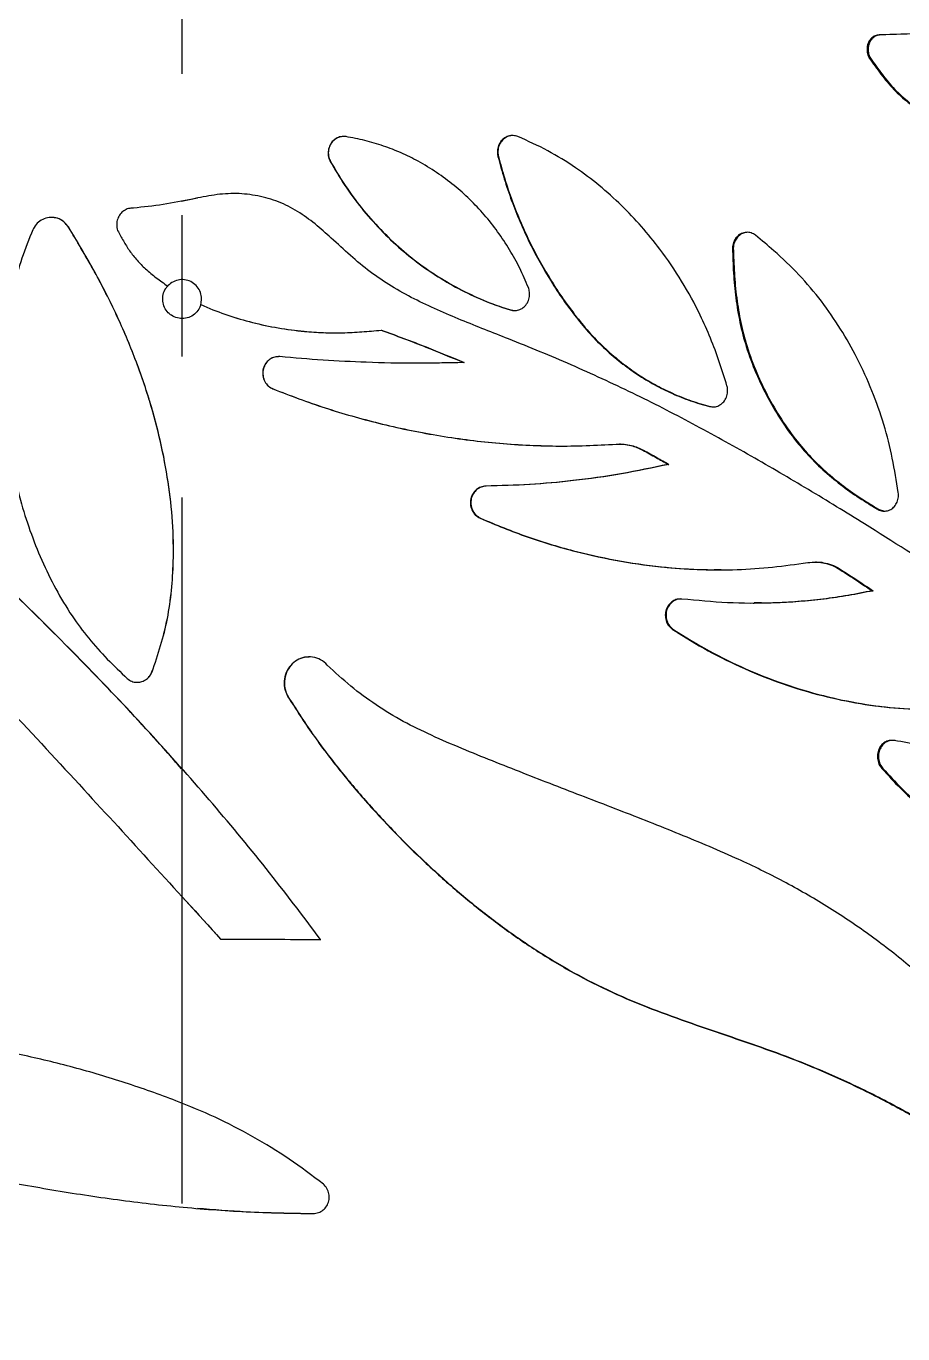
# Model space of a CAD drawing. Header units: millimetres. Extents: x 8 to 867, y 8 to 585.
# Drawn here: x 731.97 to 747.75, y 214.96 to 238.49 of the extents above; entities that cross this region are included whole.
import ezdxf

# ---------------------------------------------------------------- set-up
doc = ezdxf.new("R2010")
doc.units = ezdxf.units.MM
doc.linetypes.add('CENTERX2', pattern=[20.32, 12.7, -2.54, 2.54, -2.54])
doc.layers.add('CENTERLINE', color=4, linetype='CENTERX2')
doc.layers.add('OUTLINE', color=7, linetype='Continuous', lineweight=25)

msp = doc.modelspace()

# ---------------------------------------------------------------- linework, layer by layer
at = {"layer": 'CENTERLINE'}
msp.add_line((734.7799, 156.34842), (734.7799, 430.8663), dxfattribs=at)
at = {"layer": 'OUTLINE'}
for p, q in [((747.14661, 237.9143), (747.16583, 237.9143)), ((732.73895, 234.87184), (732.7358, 234.87184)), ((744.68453, 234.4947), (744.69981, 234.4947)), ((740.69329, 233.38279), (740.77021, 233.37332)), ((737.36201, 232.97459), (737.54359, 232.97312)), ((739.85605, 232.43626), (739.04851, 232.42488)), ((739.84827, 232.43626), (739.85605, 232.43626)), ((736.41275, 231.96353), (736.41526, 231.96353)), ((744.28501, 231.64608), (744.34979, 231.64141)), ((742.59119, 230.96744), (742.60316, 230.96744)), ((742.66622, 230.96956), (742.65224, 230.96956)), ((743.52779, 230.60477), (743.54118, 230.60477)), ((740.14343, 229.63604), (740.15163, 229.63604)), ((747.3055, 229.79123), (747.32464, 229.79123)), ((747.32464, 229.79123), (747.40487, 229.76618)), ((746.19678, 228.84714), (746.17593, 228.84714)), ((747.19796, 228.33063), (747.21688, 228.33063)), ((745.05952, 228.10505), (745.07657, 228.10505)), ((736.68414, 226.42272), (736.68703, 226.42272)), ((734.77963, 222.82454), (735.47432, 222.06414)), ((735.47327, 222.06414), (735.47432, 222.06414))]:
    msp.add_line(p, q, dxfattribs=at)
for points, knots in [([(734.77028, 225.12804), (734.58009, 225.34379), (734.0351, 225.962), (733.09679, 226.9442), (731.87181, 228.17257), (730.52519, 229.45621), (729.07203, 230.80487), (727.61941, 232.13715), (726.18568, 233.46909), (724.77354, 234.80045), (723.37066, 236.11412), (721.98081, 237.40811), (720.70846, 238.57779), (719.55349, 239.6287), (718.51621, 240.56987), (717.49354, 241.49472), (716.48164, 242.40813), (715.4825, 243.30896), (714.49906, 244.19482), (713.53726, 245.06073), (712.9186, 245.61774), (712.60937, 245.89615)], [0, 0, 0, 0, 0.02647875, 0.07587289, 0.12521195, 0.18670984, 0.24824758, 0.30978944, 0.37129327, 0.43281494, 0.49437841, 0.55593432, 0.61744577, 0.66481137, 0.71220126, 0.75958896, 0.80695158, 0.85519983, 0.90348024, 0.9517568, 1, 1, 1, 1]), ([(737.2726, 222.05664), (736.94938, 222.48467), (736.30259, 223.34119), (735.27073, 224.57734), (734.20165, 225.78039), (733.09759, 226.94818), (731.87199, 228.17598), (730.52679, 229.46103), (729.07452, 230.81063), (727.623, 232.14405), (726.19037, 233.47711), (724.77933, 234.80956), (723.37747, 236.12423), (721.98865, 237.41919), (720.71833, 238.58874), (719.56638, 239.63854), (718.53303, 240.57761), (717.51421, 241.50046), (716.50611, 242.4119), (715.51071, 243.31082), (714.53092, 244.19484), (713.57263, 245.05899), (712.95615, 245.61495), (712.64802, 245.89283)], [0, 0, 0, 0, 0.04402205, 0.08809097, 0.13218404, 0.17626853, 0.22030357, 0.27519056, 0.33011297, 0.38503915, 0.43993128, 0.49483962, 0.54978535, 0.60472429, 0.65962346, 0.70176878, 0.74393563, 0.78610046, 0.82824315, 0.87117009, 0.9141255, 0.95707755, 1, 1, 1, 1]), ([(760.98377, 227.7222), (760.79413, 228.06743), (760.41478, 228.75801), (759.79945, 229.75694), (759.14532, 230.72944), (758.44871, 231.67306), (757.71389, 232.59433), (756.94805, 233.4886), (756.15382, 234.36024), (755.33569, 235.21539), (754.35058, 236.20538), (753.19263, 237.34047), (751.95248, 238.51802), (750.77937, 239.58085), (749.68255, 240.52911), (748.55531, 241.46062), (747.39082, 242.37915), (746.18963, 243.28462), (744.95199, 244.17618), (743.68861, 245.04875), (742.82434, 245.61153), (742.39235, 245.89283)], [0, 0, 0, 0, 0.0467904, 0.09359577, 0.14038341, 0.18770681, 0.23504473, 0.28237244, 0.32911649, 0.37586938, 0.42261528, 0.49310929, 0.56360319, 0.6176416, 0.67170761, 0.72577075, 0.77980525, 0.83483842, 0.88990706, 0.94497196, 1, 1, 1, 1]), ([(750.59372, 238.42533), (750.30836, 238.41695), (749.73764, 238.40018), (748.90361, 238.3762), (748.10002, 238.35336), (747.58345, 238.3389), (747.32507, 238.33167)], [0, 0, 0, 0, 0.26840084, 0.53680177, 0.76832142, 1, 1, 1, 1]), ([(750.61832, 238.42533), (750.33296, 238.41696), (749.76224, 238.40023), (748.9274, 238.37625), (748.12213, 238.3534), (747.60382, 238.33891), (747.34458, 238.33167)], [0, 0, 0, 0, 0.26798422, 0.53596859, 0.76790443, 1, 1, 1, 1]), ([(747.32507, 238.33167), (747.3002, 238.32813), (747.2505, 238.32105), (747.18562, 238.27676), (747.13574, 238.21231), (747.10618, 238.1293), (747.10255, 238.03546), (747.1214, 237.96176), (747.14156, 237.92382), (747.14661, 237.9143)], [0, 0, 0, 0, 0.1457037, 0.29126235, 0.44122929, 0.59959871, 0.76679578, 0.94149445, 1, 1, 1, 1]), ([(747.34458, 238.33167), (747.31965, 238.32812), (747.26981, 238.32103), (747.20477, 238.27664), (747.15481, 238.21207), (747.12528, 238.12898), (747.12174, 238.03517), (747.14065, 237.96161), (747.16079, 237.92377), (747.16583, 237.9143)], [0, 0, 0, 0, 0.14600431, 0.29186629, 0.44205104, 0.60043962, 0.76743663, 0.94180119, 1, 1, 1, 1]), ([(747.14661, 237.9143), (747.21562, 237.81638), (747.35366, 237.62051), (747.58203, 237.34636), (747.84466, 237.1079), (748.13885, 236.91769), (748.4489, 236.7595), (748.81521, 236.61669), (749.23525, 236.49645), (749.70601, 236.4058), (750.17658, 236.35228), (750.6835, 236.32458), (751.22357, 236.33232), (751.79362, 236.38123), (752.16473, 236.43644), (752.35025, 236.46404)], [0, 0, 0, 0, 0.0575661, 0.11514365, 0.17229367, 0.23072318, 0.28938006, 0.34793379, 0.43166142, 0.5156533, 0.59979995, 0.68373914, 0.78907503, 0.89455767, 1, 1, 1, 1]), ([(747.16583, 237.9143), (747.2349, 237.81643), (747.37306, 237.62067), (747.60158, 237.34668), (747.8644, 237.10831), (748.15883, 236.91811), (748.46921, 236.7599), (748.83608, 236.61696), (749.25689, 236.4967), (749.72878, 236.40549), (750.20005, 236.35358), (750.58596, 236.32754), (750.81134, 236.33268), (750.88293, 236.33431)], [0, 0, 0, 0, 0.07953248, 0.15908097, 0.23803934, 0.31883876, 0.39995217, 0.48092352, 0.59685489, 0.71315239, 0.82966421, 0.94588874, 1, 1, 1, 1]), ([(737.72528, 236.50115), (737.69527, 236.50273), (737.63526, 236.50589), (737.54956, 236.47218), (737.47795, 236.41365), (737.42648, 236.33165), (737.40265, 236.23309), (737.40892, 236.13489), (737.43462, 236.07743), (737.44585, 236.05232)], [0, 0, 0, 0, 0.13714815, 0.27424786, 0.41337913, 0.5586552, 0.71242305, 0.87428485, 1, 1, 1, 1]), ([(737.72984, 236.50115), (737.69974, 236.50273), (737.63956, 236.50589), (737.55362, 236.47207), (737.48186, 236.41336), (737.43039, 236.33121), (737.40668, 236.2326), (737.4131, 236.13457), (737.43878, 236.0773), (737.44998, 236.05232)], [0, 0, 0, 0, 0.137463895, 0.274879714, 0.414287889, 0.559688016, 0.713373562, 0.874980424, 1, 1, 1, 1]), ([(741.01102, 233.78802), (740.96109, 233.90419), (740.86123, 234.13651), (740.67532, 234.47154), (740.46223, 234.79372), (740.22232, 235.09646), (739.95983, 235.3747), (739.67402, 235.6296), (739.36344, 235.86039), (739.04367, 236.05474), (738.7231, 236.21249), (738.40297, 236.33787), (738.07011, 236.43794), (737.84022, 236.48008), (737.72528, 236.50115)], [0, 0, 0, 0, 0.084901, 0.16979737, 0.25709063, 0.34438057, 0.42933184, 0.51428097, 0.60199549, 0.6897031, 0.76614409, 0.84258156, 0.9212896, 1, 1, 1, 1]), ([(740.82404, 236.50205), (740.79528, 236.51049), (740.73772, 236.52736), (740.64783, 236.51398), (740.56788, 236.47301), (740.50367, 236.40609), (740.46201, 236.3182), (740.44877, 236.22683), (740.459, 236.16921), (740.46324, 236.14538)], [0, 0, 0, 0, 0.14263951, 0.28538421, 0.4263694, 0.57045164, 0.7233459, 0.88557873, 1, 1, 1, 1]), ([(740.73995, 236.52008), (740.71218, 236.51837), (740.65488, 236.51485), (740.57648, 236.47225), (740.51224, 236.40581), (740.47063, 236.31757), (740.45758, 236.2264), (740.46782, 236.169), (740.47203, 236.14538)], [0, 0, 0, 0, 0.15695581, 0.32379756, 0.49419072, 0.67478524, 0.86616013, 1, 1, 1, 1]), ([(744.58498, 232.02025), (744.53983, 232.16419), (744.44952, 232.4521), (744.29323, 232.8767), (744.07621, 233.36549), (743.77786, 233.90559), (743.4187, 234.43639), (743.05128, 234.88763), (742.68778, 235.27099), (742.29109, 235.62587), (741.84992, 235.9594), (741.36243, 236.25976), (741.00415, 236.421), (740.82404, 236.50205)], [0, 0, 0, 0, 0.074362129, 0.148739085, 0.223005003, 0.338156598, 0.453290838, 0.539941567, 0.626586628, 0.715480315, 0.804371263, 0.90165469, 1, 1, 1, 1]), ([(737.44585, 236.05232), (737.53068, 235.90781), (737.70033, 235.61881), (738.00341, 235.21011), (738.34229, 234.82397), (738.7084, 234.47674), (739.0918, 234.17268), (739.49134, 233.90759), (739.9167, 233.67751), (740.31794, 233.50259), (740.57798, 233.41754), (740.68421, 233.38279)], [0, 0, 0, 0, 0.11649281, 0.23298059, 0.35324712, 0.47350632, 0.5836491, 0.69378813, 0.80759585, 0.9213999, 1, 1, 1, 1]), ([(737.44998, 236.05232), (737.5349, 235.90787), (737.70474, 235.61897), (738.0081, 235.21048), (738.34722, 234.82457), (738.71358, 234.47753), (739.09719, 234.1736), (739.49695, 233.9086), (739.92247, 233.67857), (740.32482, 233.50319), (740.58598, 233.41786), (740.69329, 233.38279)], [0, 0, 0, 0, 0.11638813, 0.23277055, 0.35292665, 0.47307594, 0.58315278, 0.69322577, 0.80695372, 0.92067814, 1, 1, 1, 1]), ([(740.46324, 236.14538), (740.49943, 236.01117), (740.57193, 235.74238), (740.70703, 235.34716), (740.86128, 234.95873), (741.08651, 234.46925), (741.34533, 234.00457), (741.63195, 233.56722), (741.78973, 233.35744), (741.86862, 233.25255)], [0, 0, 0, 0, 0.12866398, 0.25769464, 0.38635978, 0.51540062, 0.75633487, 0.87816848, 1, 1, 1, 1]), ([(740.47203, 236.14538), (740.50828, 236.01119), (740.58088, 235.74242), (740.71616, 235.34726), (740.8706, 234.95891), (741.09616, 234.4694), (741.35539, 234.00467), (741.64248, 233.56724), (741.80051, 233.35745), (741.87953, 233.25255)], [0, 0, 0, 0, 0.12862547, 0.25761692, 0.38624363, 0.51524586, 0.75625472, 0.87812823, 1, 1, 1, 1]), ([(762.27807, 216.19767), (762.02178, 216.54713), (761.50898, 217.24634), (760.69198, 218.28441), (759.83566, 219.30632), (758.934, 220.30457), (757.99538, 221.26052), (757.01849, 222.17119), (756.00982, 223.04783), (754.96285, 223.90705), (753.88228, 224.75514), (752.70041, 225.65632), (751.41162, 226.61072), (750.00535, 227.60556), (748.55782, 228.5829), (747.23541, 229.43037), (746.05355, 230.15385), (745.02222, 230.75675), (743.97089, 231.34116), (742.89319, 231.89175), (741.78762, 232.40003), (740.89349, 232.76923), (740.22825, 233.02861), (739.80137, 233.20113), (739.37485, 233.38104), (738.95389, 233.57868), (738.54588, 233.80254), (738.15996, 234.06224), (737.80437, 234.3612), (737.48387, 234.65994), (737.17532, 234.93444), (736.86282, 235.16269), (736.51713, 235.33948), (736.14361, 235.44429), (735.7533, 235.48931), (735.35665, 235.46016), (734.92088, 235.3667), (734.43792, 235.27303), (734.08183, 235.23414), (733.90375, 235.2147)], [0, 0, 0, 0, 0.04207525, 0.08418557, 0.12629713, 0.16838668, 0.21044447, 0.25109717, 0.29178436, 0.33248706, 0.37318042, 0.41383845, 0.46250489, 0.51121247, 0.55991556, 0.6085759, 0.64093604, 0.67330328, 0.70566037, 0.73807004, 0.77049733, 0.80290763, 0.81502587, 0.82714438, 0.83936751, 0.8516161, 0.863829, 0.87600326, 0.88814733, 0.90030239, 0.91044108, 0.92058409, 0.93063461, 0.94077353, 0.95091387, 0.96137133, 0.97186491, 0.98592962, 1, 1, 1, 1]), ([(735.05803, 235.39476), (734.97963, 235.37742), (734.88387, 235.35623), (734.78721, 235.33963), (734.76968, 235.33662)], [0, 0, 0, 0, 0.81873499, 1, 1, 1, 1]), ([(732.73895, 234.87184), (732.71209, 234.90671), (732.65831, 234.97653), (732.54091, 235.0382), (732.41561, 235.05594), (732.29559, 235.03014), (732.19109, 234.96675), (732.12581, 234.89229), (732.09917, 234.84134), (732.09173, 234.82711)], [0, 0, 0, 0, 0.16488725, 0.33013043, 0.48609518, 0.634677, 0.78363317, 0.93952997, 1, 1, 1, 1]), ([(732.7358, 234.87184), (732.70888, 234.90648), (732.65498, 234.97584), (732.54208, 235.03847), (732.46153, 235.04408), (732.42497, 235.04662)], [0, 0, 0, 0, 0.3527658, 0.70627249, 1, 1, 1, 1]), ([(733.90375, 235.2147), (733.87363, 235.21398), (733.81341, 235.21253), (733.72975, 235.17235), (733.66104, 235.10823), (733.61459, 235.02176), (733.59414, 234.91741), (733.61044, 234.8471), (733.61901, 234.81012)], [0, 0, 0, 0, 0.15374423, 0.30734801, 0.46525416, 0.63100632, 0.80597721, 1, 1, 1, 1]), ([(732.09173, 234.82711), (732.02424, 234.6565), (731.88905, 234.31473), (731.73463, 233.78501), (731.62107, 233.2457), (731.55472, 232.65181), (731.54666, 232.00711), (731.59651, 231.31644), (731.70359, 230.63243), (731.85271, 229.99745), (732.03529, 229.41272), (732.24642, 228.87907), (732.49908, 228.36412), (732.77895, 227.89157), (733.09305, 227.47064), (733.42933, 227.09854), (733.67075, 226.86692), (733.79143, 226.75113)], [0, 0, 0, 0, 0.06264769, 0.12550329, 0.18827881, 0.25081719, 0.32954575, 0.40856231, 0.48764824, 0.56647146, 0.63188653, 0.69749688, 0.7630561, 0.82840103, 0.88549882, 0.94276181, 1, 1, 1, 1]), ([(734.23736, 226.86959), (734.29124, 227.0275), (734.39894, 227.34311), (734.52396, 227.83254), (734.5936, 228.33683), (734.63045, 228.91784), (734.6164, 229.56995), (734.53582, 230.29337), (734.3984, 231.01492), (734.19715, 231.77004), (733.92718, 232.54643), (733.58563, 233.34374), (733.18546, 234.11921), (732.88571, 234.62092), (732.7358, 234.87184)], [0, 0, 0, 0, 0.059366031, 0.118649964, 0.179461834, 0.240300558, 0.325785255, 0.411304083, 0.49917806, 0.587063988, 0.689333435, 0.7916217, 0.895784363, 1, 1, 1, 1]), ([(734.23818, 226.86959), (734.29199, 227.02753), (734.39954, 227.34318), (734.52437, 227.83265), (734.59389, 228.33692), (734.63071, 228.91831), (734.6166, 229.5712), (734.53585, 230.29581), (734.39818, 231.01855), (734.19683, 231.77399), (733.92711, 232.54988), (733.5864, 233.34593), (733.18732, 234.12025), (732.88843, 234.62127), (732.73895, 234.87184)], [0, 0, 0, 0, 0.05937441, 0.11866708, 0.17948408, 0.24032691, 0.32596538, 0.41163869, 0.49967062, 0.58771484, 0.68982824, 0.79196104, 0.89595403, 1, 1, 1, 1]), ([(733.61901, 234.81012), (733.65283, 234.74843), (733.72045, 234.62509), (733.83161, 234.44325), (733.9649, 234.27405), (734.12731, 234.11277), (734.31321, 233.95922), (734.45084, 233.86181), (734.51982, 233.81298)], [0, 0, 0, 0, 0.15521981, 0.31030393, 0.46948344, 0.62877821, 0.8139232, 1, 1, 1, 1]), ([(745.09947, 234.72674), (745.07354, 234.74261), (745.02163, 234.7744), (744.93185, 234.78424), (744.84698, 234.7635), (744.7737, 234.71426), (744.71815, 234.64076), (744.69, 234.56326), (744.68596, 234.51262), (744.68453, 234.4947)], [0, 0, 0, 0, 0.15237942, 0.30501319, 0.45188844, 0.59773809, 0.74992865, 0.91147397, 1, 1, 1, 1]), ([(744.94167, 234.77777), (744.91514, 234.77322), (744.86051, 234.76385), (744.78886, 234.71354), (744.73319, 234.64039), (744.70522, 234.56283), (744.70121, 234.5124), (744.69981, 234.4947)], [0, 0, 0, 0, 0.20136462, 0.41458763, 0.63688804, 0.87256085, 1, 1, 1, 1]), ([(747.66927, 230.09801), (747.63616, 230.30417), (747.56998, 230.71624), (747.41614, 231.33037), (747.20209, 231.9311), (746.94141, 232.5068), (746.63497, 233.04475), (746.28759, 233.5515), (745.88713, 234.02499), (745.48024, 234.41049), (745.20995, 234.63498), (745.09947, 234.72674)], [0, 0, 0, 0, 0.11419309, 0.22825559, 0.34586861, 0.46346923, 0.57530537, 0.68714922, 0.80335633, 0.91962202, 1, 1, 1, 1]), ([(744.68453, 234.4947), (744.68899, 234.34531), (744.69793, 234.04614), (744.74013, 233.59861), (744.81235, 233.15504), (744.93035, 232.70259), (745.10033, 232.24717), (745.31792, 231.79204), (745.57636, 231.36088), (745.85624, 230.97795), (746.15528, 230.64753), (746.46495, 230.36686), (746.79396, 230.11399), (747.07822, 229.92845), (747.25009, 229.82468), (747.3055, 229.79123)], [0, 0, 0, 0, 0.07834573, 0.15689851, 0.23524609, 0.31331194, 0.40119366, 0.48951409, 0.57781394, 0.66566826, 0.74012491, 0.81490562, 0.88982981, 0.96448292, 1, 1, 1, 1]), ([(744.69981, 234.4947), (744.70427, 234.34531), (744.71322, 234.04612), (744.75548, 233.59858), (744.8278, 233.15501), (744.9459, 232.70282), (745.11588, 232.24792), (745.33331, 231.79353), (745.59147, 231.36306), (745.8711, 230.98063), (746.16984, 230.65043), (746.47924, 230.36975), (746.808, 230.11687), (747.09388, 229.93032), (747.26748, 229.82568), (747.32464, 229.79123)], [0, 0, 0, 0, 0.07831254, 0.15683274, 0.23514727, 0.31317982, 0.40089445, 0.48904606, 0.57717857, 0.66486649, 0.73925391, 0.81396392, 0.88881373, 0.96339235, 1, 1, 1, 1]), ([(735.11566, 233.47994), (735.12253, 233.5139), (735.13725, 233.58661), (735.11484, 233.70048), (735.05607, 233.80465), (734.96543, 233.88342), (734.85413, 233.92765), (734.73449, 233.93255), (734.62025, 233.89764), (734.55202, 233.84793), (734.52261, 233.816), (734.51967, 233.81281)], [0, 0, 0, 0, 0.11004123, 0.23563134, 0.36114053, 0.48644418, 0.61151981, 0.73643265, 0.86127506, 0.98615652, 1, 1, 1, 1]), ([(735.1156, 233.47974), (735.10859, 233.45996), (735.08842, 233.4031), (735.02693, 233.32178), (734.92814, 233.25424), (734.81224, 233.22355), (734.69309, 233.23279), (734.59741, 233.27494), (734.5176, 233.34037), (734.45741, 233.42623), (734.42506, 233.54179), (734.43309, 233.66122), (734.47118, 233.75338), (734.50795, 233.79843), (734.51982, 233.81298)], [0, 0, 0, 0, 0.05027924, 0.14454963, 0.23867704, 0.33255467, 0.42621116, 0.51980586, 0.57813907, 0.6723182, 0.76649138, 0.86076301, 0.95501849, 1, 1, 1, 1]), ([(740.68421, 233.38279), (740.71367, 233.37698), (740.77261, 233.36537), (740.8614, 233.38689), (740.93855, 233.43509), (740.99798, 233.50858), (741.03251, 233.60124), (741.03821, 233.69936), (741.01953, 233.76028), (741.01102, 233.78802)], [0, 0, 0, 0, 0.13849668, 0.27701467, 0.41573176, 0.55843235, 0.70908593, 0.86751158, 1, 1, 1, 1]), ([(735.1156, 233.47974), (735.13441, 233.4713), (735.29337, 233.40004), (735.60004, 233.28265), (736.04667, 233.15131), (736.50635, 233.05472), (736.93377, 232.99834), (737.32095, 232.97147), (737.66777, 232.96827), (738.01491, 232.98806), (738.24624, 233.00872), (738.36192, 233.01906)], [0, 0, 0, 0, 0.018608287, 0.157200345, 0.295821887, 0.438281723, 0.580759788, 0.684942541, 0.789110375, 0.894536057, 1, 1, 1, 1]), ([(735.11566, 233.47994), (735.13455, 233.47149), (735.29396, 233.40011), (735.60149, 233.28259), (736.04932, 233.15102), (736.51022, 233.05491), (736.9384, 232.99689), (737.21111, 232.98141), (737.32612, 232.97489)], [0, 0, 0, 0, 0.02720799, 0.22962267, 0.43207963, 0.64014049, 0.8482288, 1, 1, 1, 1]), ([(741.86862, 233.25255), (741.95108, 233.15138), (742.11659, 232.94828), (742.38909, 232.6774), (742.67507, 232.43327), (742.96957, 232.22106), (743.27599, 232.03563), (743.59435, 231.87712), (743.92601, 231.74328), (744.15564, 231.67848), (744.27045, 231.64608)], [0, 0, 0, 0, 0.13131076, 0.26358052, 0.38723582, 0.51174547, 0.63205516, 0.75236041, 0.87617967, 1, 1, 1, 1]), ([(741.87953, 233.25255), (741.96206, 233.15144), (742.12772, 232.94847), (742.40052, 232.67765), (742.68691, 232.43349), (742.98196, 232.22118), (743.28893, 232.03569), (743.60785, 231.87713), (743.94004, 231.74328), (744.17002, 231.67848), (744.28501, 231.64608)], [0, 0, 0, 0, 0.13117239, 0.26330195, 0.38700036, 0.51155274, 0.63191217, 0.75226808, 0.87613386, 1, 1, 1, 1]), ([(738.36192, 233.01906), (738.49636, 232.96999), (738.76523, 232.87185), (739.26201, 232.68007), (739.62102, 232.53077), (739.84827, 232.43626)], [0, 0, 0, 0, 0.26848968, 0.53697932, 1, 1, 1, 1]), ([(738.36743, 233.01906), (738.50189, 232.97005), (738.77082, 232.87205), (739.26836, 232.68029), (739.62811, 232.53091), (739.85605, 232.43626)], [0, 0, 0, 0, 0.268131965, 0.536263988, 1, 1, 1, 1]), ([(736.53689, 232.54261), (736.50604, 232.54259), (736.44424, 232.54256), (736.35982, 232.50231), (736.29013, 232.43869), (736.24279, 232.35262), (736.22404, 232.25055), (736.23933, 232.14485), (736.28947, 232.04978), (736.35419, 231.99096), (736.39905, 231.96995), (736.41275, 231.96353)], [0, 0, 0, 0, 0.109743297, 0.219818151, 0.326945183, 0.445755297, 0.566632221, 0.694592101, 0.822400174, 0.945763834, 1, 1, 1, 1]), ([(736.53959, 232.54261), (736.50865, 232.54259), (736.44666, 232.54254), (736.36201, 232.50217), (736.29219, 232.43837), (736.24487, 232.35216), (736.22625, 232.25008), (736.24171, 232.1445), (736.29193, 232.04962), (736.35667, 231.99092), (736.40154, 231.96995), (736.41526, 231.96353)], [0, 0, 0, 0, 0.10999557, 0.22032421, 0.32766661, 0.44651211, 0.56729666, 0.69501538, 0.82254708, 0.94574232, 1, 1, 1, 1]), ([(739.84827, 232.43626), (739.55674, 232.43006), (738.97369, 232.41765), (738.12848, 232.43598), (737.31577, 232.47544), (736.79665, 232.52021), (736.53689, 232.54261)], [0, 0, 0, 0, 0.26527662, 0.53055358, 0.76509785, 1, 1, 1, 1]), ([(744.27045, 231.64608), (744.29946, 231.64182), (744.35748, 231.6333), (744.44278, 231.65957), (744.51552, 231.71201), (744.56965, 231.78913), (744.59845, 231.88449), (744.59799, 231.96493), (744.58749, 232.00954), (744.58498, 232.02025)], [0, 0, 0, 0, 0.15025473, 0.30049284, 0.45187234, 0.60809651, 0.77246678, 0.94538257, 1, 1, 1, 1]), ([(736.41275, 231.96353), (736.5683, 231.90349), (736.87935, 231.78343), (737.35181, 231.61738), (737.83153, 231.47233), (738.32688, 231.3406), (738.83668, 231.22395), (739.36169, 231.12454), (739.89013, 231.04569), (740.42501, 230.98684), (740.96398, 230.94783), (741.50752, 230.93002), (742.05051, 230.94024), (742.41095, 230.95837), (742.59119, 230.96744)], [0, 0, 0, 0, 0.078415181, 0.156812983, 0.235625362, 0.314440711, 0.398539983, 0.482638067, 0.567347561, 0.652057988, 0.738708299, 0.82535274, 0.912664626, 1, 1, 1, 1]), ([(736.41526, 231.96353), (736.57083, 231.90357), (736.88195, 231.78366), (737.35447, 231.61781), (737.83422, 231.4729), (738.32997, 231.34119), (738.84053, 231.22443), (739.3667, 231.12491), (739.89631, 231.04581), (740.43231, 230.98728), (740.97152, 230.9467), (741.33243, 230.93876), (741.51236, 230.9348)], [0, 0, 0, 0, 0.09493815, 0.18985547, 0.28527226, 0.38069228, 0.48273424, 0.58477414, 0.68755557, 0.79033808, 0.89547108, 1, 1, 1, 1]), ([(742.59119, 230.96744), (742.63581, 230.96852), (742.72506, 230.97068), (742.88927, 230.9437), (742.99974, 230.89275), (743.06913, 230.86075)], [0, 0, 0, 0, 0.27095942, 0.54200854, 1, 1, 1, 1]), ([(742.60316, 230.96744), (742.64777, 230.96852), (742.73702, 230.97068), (742.90147, 230.94377), (743.01219, 230.8928), (743.08183, 230.86075)], [0, 0, 0, 0, 0.27056741, 0.54122775, 1, 1, 1, 1]), ([(743.06913, 230.86075), (743.10915, 230.83868), (743.18918, 230.79454), (743.34221, 230.7094), (743.45487, 230.64588), (743.52779, 230.60477)], [0, 0, 0, 0, 0.260760583, 0.521524088, 1, 1, 1, 1]), ([(743.08183, 230.86075), (743.12186, 230.83871), (743.20191, 230.79462), (743.35518, 230.70948), (743.46806, 230.64594), (743.54118, 230.60477)], [0, 0, 0, 0, 0.26045329, 0.52090751, 1, 1, 1, 1]), ([(743.52779, 230.60477), (743.24503, 230.54456), (742.6795, 230.42413), (741.84384, 230.30914), (741.03095, 230.23493), (740.50496, 230.22025), (740.24156, 230.2129)], [0, 0, 0, 0, 0.264442658, 0.52888821, 0.764083246, 1, 1, 1, 1]), ([(743.54118, 230.60477), (743.2584, 230.54464), (742.69284, 230.42438), (741.85637, 230.30934), (741.04183, 230.23498), (740.51415, 230.22027), (740.24991, 230.2129)], [0, 0, 0, 0, 0.2640447, 0.52809224, 0.76368432, 1, 1, 1, 1]), ([(740.24156, 230.2129), (740.21202, 230.20935), (740.15302, 230.20226), (740.07384, 230.1539), (740.0096, 230.08244), (739.96998, 229.9891), (739.96349, 229.88464), (739.99052, 229.7828), (740.05024, 229.69073), (740.11209, 229.65443), (740.14343, 229.63604)], [0, 0, 0, 0, 0.11239569, 0.22449649, 0.34501598, 0.47361339, 0.60058679, 0.73220331, 0.86431635, 1, 1, 1, 1]), ([(740.24991, 230.2129), (740.22029, 230.20934), (740.16113, 230.20223), (740.08174, 230.15376), (740.01739, 230.08214), (739.97783, 229.98871), (739.97146, 229.88428), (739.9986, 229.78259), (740.05839, 229.69065), (740.12025, 229.65442), (740.15163, 229.63604)], [0, 0, 0, 0, 0.11263822, 0.22498191, 0.34568134, 0.47429071, 0.60106551, 0.73245081, 0.86430643, 1, 1, 1, 1]), ([(747.3055, 229.79123), (747.33291, 229.78036), (747.38776, 229.7586), (747.47525, 229.76542), (747.55385, 229.80139), (747.61756, 229.86443), (747.66013, 229.94935), (747.67447, 230.03145), (747.67055, 230.08161), (747.66927, 230.09801)], [0, 0, 0, 0, 0.15092795, 0.30200678, 0.44998407, 0.59923649, 0.75546638, 0.92001358, 1, 1, 1, 1]), ([(740.14343, 229.63604), (740.28368, 229.57669), (740.56412, 229.45801), (740.99132, 229.29644), (741.42586, 229.15678), (741.98572, 229.00114), (742.67493, 228.85167), (743.43294, 228.74962), (744.13186, 228.70518), (744.77138, 228.70261), (745.4082, 228.75109), (745.82813, 228.80809), (746.03817, 228.83661)], [0, 0, 0, 0, 0.07395996, 0.14789893, 0.22236472, 0.29683307, 0.4326107, 0.56933106, 0.67605889, 0.78278041, 0.89135367, 1, 1, 1, 1]), ([(740.15163, 229.63604), (740.29226, 229.57662), (740.57348, 229.4578), (741.00185, 229.29608), (741.43757, 229.15629), (741.99897, 229.00065), (742.69018, 228.85055), (743.44944, 228.75107), (744.04866, 228.70738), (744.3714, 228.71024), (744.48257, 228.71122)], [0, 0, 0, 0, 0.10106872, 0.20210905, 0.30386996, 0.40563409, 0.59121783, 0.77809033, 0.92356143, 1, 1, 1, 1]), ([(746.03817, 228.83661), (746.09285, 228.84233), (746.19452, 228.85298), (746.34481, 228.83131), (746.48809, 228.78754), (746.57714, 228.7359), (746.62322, 228.70919)], [0, 0, 0, 0, 0.27092392, 0.5037191, 0.74322954, 1, 1, 1, 1]), ([(746.2076, 228.84575), (746.21155, 228.84602), (746.26263, 228.84942), (746.36242, 228.82966), (746.50597, 228.78799), (746.59518, 228.73603), (746.64128, 228.70919)], [0, 0, 0, 0, 0.026060052, 0.337351273, 0.657626417, 1, 1, 1, 1]), ([(746.62322, 228.70919), (746.67318, 228.67653), (746.77308, 228.61123), (746.96488, 228.48518), (747.10621, 228.39147), (747.19796, 228.33063)], [0, 0, 0, 0, 0.25969801, 0.51939282, 1, 1, 1, 1]), ([(746.64128, 228.70919), (746.69125, 228.67657), (746.7912, 228.61134), (746.98328, 228.48528), (747.12488, 228.39154), (747.21688, 228.33063)], [0, 0, 0, 0, 0.25941074, 0.5188234, 1, 1, 1, 1]), ([(747.19796, 228.33063), (747.05208, 228.30105), (746.76004, 228.24184), (746.31436, 228.17804), (745.86374, 228.13253), (745.29267, 228.10148), (744.59631, 228.10197), (744.04977, 228.15557), (743.77563, 228.18246)], [0, 0, 0, 0, 0.1324005, 0.2650664, 0.39746719, 0.53013479, 0.76432355, 1, 1, 1, 1]), ([(747.21688, 228.33063), (747.071, 228.30112), (746.77894, 228.24204), (746.3333, 228.17792), (745.88252, 228.1338), (745.46369, 228.1061), (745.19274, 228.11072), (745.07521, 228.11273)], [0, 0, 0, 0, 0.2095745, 0.41956682, 0.62914183, 0.83913673, 1, 1, 1, 1]), ([(743.77563, 228.18246), (743.74633, 228.18275), (743.68778, 228.18332), (743.60501, 228.1454), (743.53512, 228.08273), (743.48733, 227.99614), (743.47038, 227.89508), (743.48465, 227.79135), (743.53213, 227.69387), (743.58651, 227.64932), (743.61347, 227.62723)], [0, 0, 0, 0, 0.11419963, 0.22815621, 0.34902345, 0.47617039, 0.60155169, 0.73264519, 0.86745682, 1, 1, 1, 1]), ([(743.76145, 228.18069), (743.74152, 228.18063), (743.69234, 228.18046), (743.61831, 228.1449), (743.5482, 228.08257), (743.50045, 227.9957), (743.48361, 227.89465), (743.49801, 227.79103), (743.54559, 227.69373), (743.59995, 227.64928), (743.62691, 227.62723)], [0, 0, 0, 0, 0.08073921, 0.19928775, 0.3249894, 0.45705954, 0.58705913, 0.72295263, 0.86256913, 1, 1, 1, 1]), ([(730.29592, 227.66151), (730.74965, 227.18104), (731.65713, 226.2201), (732.97094, 224.80066), (734.24261, 223.41483), (735.06297, 222.51447), (735.47327, 222.06414)], [0, 0, 0, 0, 0.261212037, 0.522421774, 0.761134807, 1, 1, 1, 1]), ([(743.61347, 227.62723), (743.82302, 227.49851), (744.24208, 227.24107), (744.90618, 226.91702), (745.59346, 226.6452), (746.29155, 226.43629), (746.98687, 226.29083), (747.68127, 226.20625), (748.37853, 226.18059), (749.05306, 226.2238), (749.48422, 226.29336), (749.68971, 226.32652)], [0, 0, 0, 0, 0.11105454, 0.22209876, 0.33643528, 0.45077088, 0.56057219, 0.6703744, 0.78364996, 0.89688738, 1, 1, 1, 1]), ([(743.62691, 227.62723), (743.83699, 227.49839), (744.25711, 227.24071), (744.92282, 226.91643), (745.61171, 226.64462), (746.31145, 226.43538), (747.00817, 226.29137), (747.67739, 226.20556), (748.11261, 226.19854), (748.32029, 226.19519)], [0, 0, 0, 0, 0.14410899, 0.2882049, 0.43657261, 0.58493889, 0.72743568, 0.86993376, 1, 1, 1, 1]), ([(737.39169, 226.99356), (737.3538, 227.02805), (737.27796, 227.09708), (737.13062, 227.14449), (736.98095, 227.14133), (736.84249, 227.08865), (736.72735, 226.99291), (736.64566, 226.8609), (736.60938, 226.70425), (736.62261, 226.55003), (736.66537, 226.46156), (736.68414, 226.42272)], [0, 0, 0, 0, 0.11298917, 0.22616259, 0.33471713, 0.44171692, 0.55066537, 0.66374244, 0.78232561, 0.90443238, 1, 1, 1, 1]), ([(737.06837, 227.13492), (737.04035, 227.13574), (736.96392, 227.13797), (736.84524, 227.087), (736.72982, 226.99278), (736.64817, 226.86), (736.61211, 226.70343), (736.62561, 226.54949), (736.66832, 226.46133), (736.68703, 226.42272)], [0, 0, 0, 0, 0.08536729, 0.23288898, 0.38302666, 0.53867627, 0.701679, 0.86932836, 1, 1, 1, 1]), ([(733.79143, 226.75113), (733.81742, 226.73285), (733.86943, 226.69627), (733.96445, 226.6783), (734.05817, 226.69131), (734.1417, 226.735), (734.2035, 226.79758), (734.22763, 226.84768), (734.23818, 226.86959)], [0, 0, 0, 0, 0.17516981, 0.35049462, 0.52210902, 0.69201574, 0.86530423, 1, 1, 1, 1]), ([(733.97632, 226.68521), (734.00332, 226.68725), (734.06121, 226.6916), (734.14103, 226.73573), (734.2028, 226.79776), (734.22688, 226.84782), (734.23736, 226.86959)], [0, 0, 0, 0, 0.237728103, 0.509601885, 0.78670592, 1, 1, 1, 1]), ([(751.12475, 217.43234), (750.9825, 217.69801), (750.69752, 218.23025), (750.20948, 218.98854), (749.6787, 219.71387), (749.10284, 220.39839), (748.48158, 221.04271), (747.81194, 221.64045), (747.096, 222.19), (746.34209, 222.68856), (745.5563, 223.13643), (744.66373, 223.56566), (743.66677, 223.98137), (742.57432, 224.41081), (741.47042, 224.83093), (740.36584, 225.26556), (739.45514, 225.63558), (738.75502, 225.97322), (738.26991, 226.27114), (737.80883, 226.60659), (737.53053, 226.86475), (737.39169, 226.99356)], [0, 0, 0, 0, 0.05237476, 0.10492479, 0.15752808, 0.21006655, 0.26243208, 0.31560041, 0.36894635, 0.4223766, 0.47576722, 0.52897328, 0.59723275, 0.66556478, 0.73391879, 0.80222973, 0.87047164, 0.90279181, 0.93524947, 0.96769545, 1, 1, 1, 1]), ([(736.68414, 226.42272), (736.83012, 226.19551), (737.12241, 225.74055), (737.61441, 225.09387), (738.13934, 224.47306), (738.69629, 223.88151), (739.27448, 223.32193), (739.87334, 222.79504), (740.49517, 222.30622), (741.14364, 221.85596), (741.81661, 221.45102), (742.51085, 221.10011), (743.22206, 220.80587), (743.9392, 220.54636), (744.65785, 220.30297), (745.37156, 220.05753), (746.13402, 219.76611), (746.93533, 219.40741), (747.77094, 218.97907), (748.57725, 218.50363), (749.3222, 218.00316), (750.00374, 217.4759), (750.41727, 217.1131), (750.62407, 216.93167)], [0, 0, 0, 0, 0.04593779, 0.09198424, 0.13809597, 0.18419543, 0.23017774, 0.27505936, 0.32010708, 0.36516025, 0.41010917, 0.45490721, 0.49926232, 0.54366413, 0.58812856, 0.63259214, 0.67699906, 0.73295672, 0.78900119, 0.84503567, 0.90097946, 0.95048137, 1, 1, 1, 1]), ([(736.68703, 226.42272), (736.83316, 226.19561), (737.12576, 225.74085), (737.61819, 225.0945), (738.14354, 224.47404), (738.70087, 223.88286), (739.27971, 223.32336), (739.87955, 222.79629), (740.50266, 222.30706), (741.15244, 221.85647), (741.82671, 221.45128), (742.52225, 221.10019), (743.23476, 220.80586), (743.95316, 220.54627), (744.67306, 220.30283), (745.38801, 220.05732), (746.15181, 219.76578), (746.95457, 219.40693), (747.79171, 218.97834), (748.59953, 218.50259), (749.34541, 218.00208), (750.02735, 217.47512), (750.44087, 217.11284), (750.64767, 216.93167)], [0, 0, 0, 0, 0.04589041, 0.09188958, 0.13795395, 0.18400603, 0.22994109, 0.27484857, 0.31992258, 0.36500166, 0.40997662, 0.45480064, 0.49918151, 0.54360907, 0.5880992, 0.63258861, 0.67702133, 0.73301224, 0.78909025, 0.84515811, 0.90113535, 0.95055929, 1, 1, 1, 1]), ([(747.59453, 225.63654), (747.56519, 225.63867), (747.5065, 225.64294), (747.42321, 225.60881), (747.35493, 225.54858), (747.30798, 225.46499), (747.28777, 225.36602), (747.29901, 225.26162), (747.33272, 225.18274), (747.3628, 225.14452), (747.37147, 225.1335)], [0, 0, 0, 0, 0.12895549, 0.25793134, 0.38699362, 0.51871293, 0.6561049, 0.79742795, 0.94158239, 1, 1, 1, 1]), ([(747.61395, 225.63654), (747.58452, 225.63867), (747.52566, 225.64293), (747.44215, 225.60869), (747.37373, 225.54829), (747.32679, 225.46453), (747.3067, 225.36552), (747.31809, 225.26122), (747.35185, 225.18255), (747.38189, 225.14445), (747.39053, 225.1335)], [0, 0, 0, 0, 0.12925135, 0.25852658, 0.38783353, 0.51965593, 0.65696753, 0.79804856, 0.94191494, 1, 1, 1, 1]), ([(751.32122, 225.42785), (751.02339, 225.40857), (750.42624, 225.36991), (749.50098, 225.39312), (748.55603, 225.47265), (747.91558, 225.58182), (747.59453, 225.63654)], [0, 0, 0, 0, 0.24682828, 0.49488787, 0.74678983, 1, 1, 1, 1]), ([(747.37147, 225.1335), (747.48154, 225.01304), (747.70164, 224.77216), (748.06177, 224.44091), (748.44527, 224.13852), (748.8564, 223.8628), (749.29071, 223.62212), (749.74948, 223.41585), (750.2229, 223.25129), (750.65926, 223.15001), (751.04736, 223.09883), (751.27172, 223.07685), (751.384, 223.06585)], [0, 0, 0, 0, 0.10034557, 0.20065625, 0.30348696, 0.40631064, 0.51411487, 0.62192855, 0.7334012, 0.84483888, 0.92235667, 1, 1, 1, 1]), ([(747.39053, 225.1335), (747.50068, 225.01313), (747.72094, 224.77243), (748.08126, 224.44143), (748.46489, 224.13928), (748.8763, 223.86364), (749.31104, 223.62289), (749.77045, 223.41652), (750.24447, 223.25178), (750.6817, 223.15027), (751.07096, 223.09892), (751.29628, 223.07688), (751.40903, 223.06585)], [0, 0, 0, 0, 0.10022547, 0.20041677, 0.30311893, 0.40581354, 0.51362906, 0.6214533, 0.73292799, 0.84436727, 0.92212026, 1, 1, 1, 1]), ([(735.47327, 222.06414), (735.62895, 222.06349), (735.94031, 222.06219), (736.54036, 222.05971), (736.98417, 222.05785), (737.2726, 222.05664)], [0, 0, 0, 0, 0.25932142, 0.51864248, 1, 1, 1, 1]), ([(735.47432, 222.06414), (735.63, 222.06349), (735.94136, 222.0622), (736.54231, 222.0597), (736.98702, 222.05785), (737.27635, 222.05664)], [0, 0, 0, 0, 0.25893175, 0.51786341, 1, 1, 1, 1]), ([(737.32122, 217.65626), (737.11827, 217.80977), (736.71174, 218.11726), (736.05692, 218.51455), (735.37681, 218.86581), (734.60818, 219.18724), (733.75725, 219.48443), (732.82765, 219.76261), (731.8842, 219.98923), (730.93236, 220.1605), (729.97691, 220.27237), (729.00094, 220.31545), (728.00871, 220.30013), (727.00229, 220.23799), (726.00631, 220.11774), (725.02769, 219.93413), (724.13261, 219.69917), (723.32394, 219.41413), (722.59604, 219.09987), (722.12969, 218.85532), (721.8966, 218.7331)], [0, 0, 0, 0, 0.04616348, 0.09247024, 0.13879283, 0.18497781, 0.24356517, 0.3024139, 0.36134286, 0.42020711, 0.4789062, 0.53739344, 0.59966838, 0.66215245, 0.72464683, 0.78701347, 0.84918961, 0.89942608, 0.94973101, 1, 1, 1, 1]), ([(722.12116, 217.9842), (722.41909, 218.04873), (723.0151, 218.17781), (723.92858, 218.31934), (724.86383, 218.41297), (725.81982, 218.45064), (726.7927, 218.436), (727.69822, 218.37299), (728.53183, 218.27074), (729.29282, 218.14792), (730.18251, 217.98096), (731.20315, 217.77628), (732.36459, 217.56014), (733.53935, 217.37976), (734.72976, 217.23717), (735.93133, 217.14845), (736.7358, 217.13326), (737.13807, 217.12566)], [0, 0, 0, 0, 0.06309639, 0.12622726, 0.18929738, 0.25427341, 0.31930708, 0.38428161, 0.43494213, 0.48563254, 0.5363142, 0.61282557, 0.68932882, 0.76652662, 0.84371731, 0.92185314, 1, 1, 1, 1]), ([(737.13807, 217.12566), (737.17029, 217.12904), (737.23473, 217.1358), (737.32037, 217.186), (737.38624, 217.25988), (737.42488, 217.35357), (737.43117, 217.4565), (737.40295, 217.55718), (737.35851, 217.62215), (737.32708, 217.65089), (737.32122, 217.65626)], [0, 0, 0, 0, 0.1335251, 0.26699599, 0.40242138, 0.5402399, 0.68107553, 0.82336085, 0.96702837, 1, 1, 1, 1]), ([(735.05343, 217.22301), (735.34687, 217.19909), (736.04237, 217.14239), (736.73892, 217.13179), (737.14158, 217.12566)], [0, 0, 0, 0, 0.42192316, 1, 1, 1, 1])]:
    msp.add_open_spline(points, degree=3, knots=knots, dxfattribs=at)

doc.saveas('drawing.dxf')
